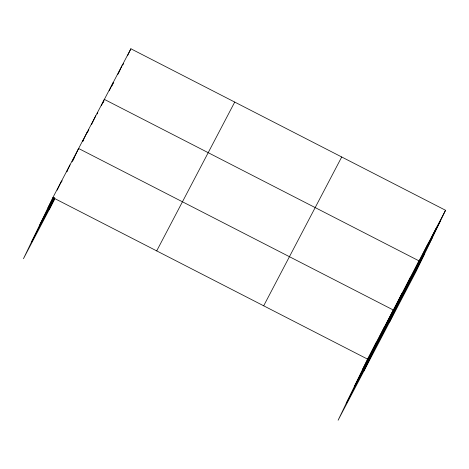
<?xml version="1.0" encoding="UTF-8"?>
<svg xmlns="http://www.w3.org/2000/svg" width="469" height="469" viewBox="0 0 469 469"><rect width="100%" height="100%" fill="white"/><g stroke="black" fill="none" stroke-linecap="round" stroke-linejoin="round"><path stroke-width="0.7" d="M445.55 210.282L367.526 359.107L338.114 420.224L416.138 271.399L445.55 210.282L130.886 48.776L52.862 197.601L23.45 258.718L54.809 198.903M57.142 190.179L61.445 181.233M66.645 171.894L70.028 164.865M49.198 209.608L54.791 197.982M72.759 160.656L73.381 159.366M87.193 132.123L82.579 141.708L83.265 140.46M91.473 124.701L95.776 115.749M101.286 105.771L104.358 99.381L419.022 260.881L389.61 321.998M109.207 90.822L113.205 82.515M117.737 74.594L122.046 65.642M127.504 55.811L130.886 48.776M371.184 352.964L376.109 342.733M379.767 336.59L384.691 326.365M363.862 371.108L393.274 309.991L78.61 148.491L73.692 158.721L74.348 157.461M396.932 303.848L401.857 293.623M405.515 287.479L410.439 277.249M422.944 254.239L427.863 244.015M431.785 237.373L436.709 227.148M47.944 207.831L53.226 197.76M61.474 182.013L62.137 180.758M67.09 171.314L67.747 170.054M72.038 161.869L73.357 159.349M87.222 132.903L88.876 129.755M97.13 114.014L97.787 112.753M103.18 102.471L103.86 101.175M111.681 86.249L113.721 82.356M119.167 71.98L119.847 70.684M122.907 64.845L123.587 63.544M39.859 224.628L54.052 197.549M31.534 241.928L54.639 197.854M156.699 250.897L234.729 102.072M263.684 305.811L341.713 156.986M362.601 369.332L440.626 220.506M354.523 386.128L432.547 237.302M346.192 403.428L424.216 254.603M52.862 197.601L367.526 359.107"/></g></svg>
